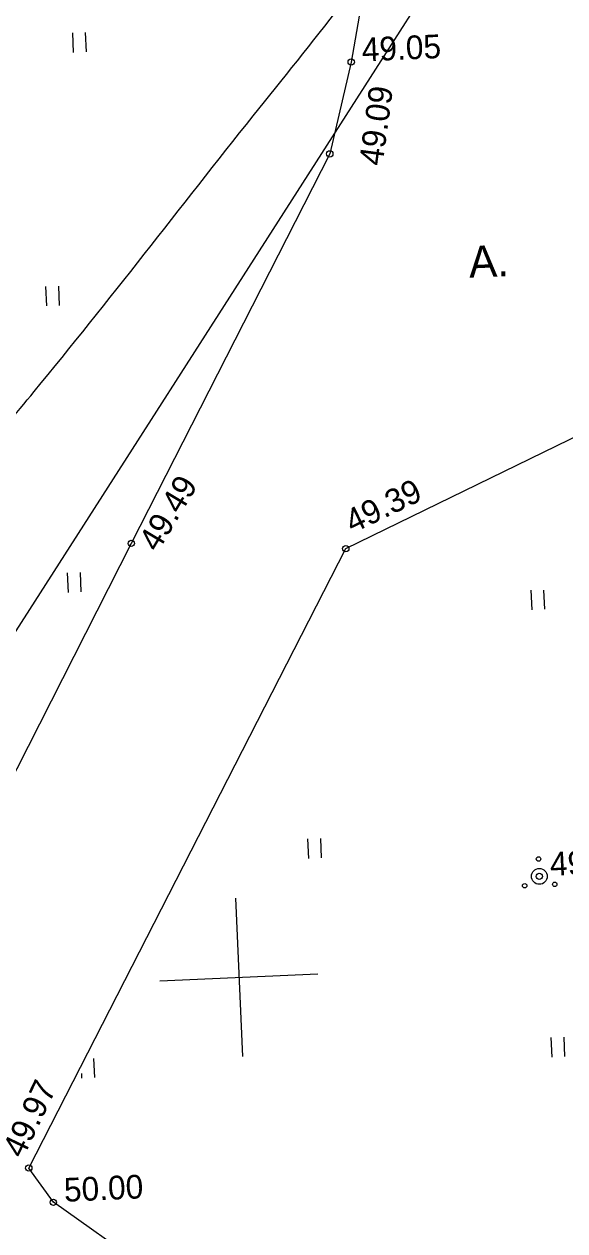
# Model space of a CAD drawing. Extents: x 641549 to 642076, y 6457469 to 6457996.
# Drawn here: x 641753.55 to 641770.65, y 6457772.01 to 6457810.15 of the extents above; entities that cross this region are included whole.
import ezdxf

# ---------------------------------------------------------------- set-up
doc = ezdxf.new("R2010")
doc.units = 0
for name, color, linetype in [('Level 10', 7, 'Continuous'), ('Level 15', 7, 'Continuous'), ('Level 22', 7, 'Continuous'), ('Level 30', 7, 'Continuous'), ('Level 41', 7, 'Continuous'), ('Level 42', 7, 'Continuous'), ('Level 54', 7, 'Continuous'), ('Level 58', 7, 'Continuous'), ('Level 59', 7, 'Continuous'), ('Level 61', 7, 'Continuous'), ('Level 63', 7, 'Continuous')]:
    doc.layers.add(name, color=color, linetype=linetype)

# ---------------------------------------------------------------- blocks, each defined once
blk = doc.blocks.new('KHEIN_')
at = {"layer": 'Level 41'}
for p, q in [((0, 620.11), (0, 0)), ((405.61, 608.83), (405.61, 0))]:
    blk.add_line(p, q, dxfattribs=at)

msp = doc.modelspace()

# ---------------------------------------------------------------- linework, layer by layer
at = {"layer": 'Level 10'}
msp.add_line((641769.84, 6457783.216), (641769.84, 6457783.216), dxfattribs=at)
for centre, radius in [((641769.816, 6457783.766), 0.0707), ((641769.84, 6457783.216), 0.25), ((641769.377, 6457782.92), 0.0707), ((641770.328, 6457782.963), 0.0707)]:
    msp.add_circle(centre, radius, dxfattribs=at)
at = {"layer": 'Level 15'}
msp.add_lwpolyline([(641742.688, 6457774.425), (641781.088, 6457834.366)], dxfattribs=at)
at = {"layer": 'Level 22'}
for points in [[(641703.215, 6457737.054), (641709.033, 6457745.447), (641711.255, 6457748.474), (641713.491, 6457751.166), (641715.498, 6457753.769), (641720.953, 6457760.708), (641723.646, 6457764.197), (641727.449, 6457769.295), (641728.799, 6457771.532), (641730.641, 6457774.362), (641732.063, 6457776.732), (641733.748, 6457779.58), (641734.836, 6457781.313), (641737.259, 6457784.873), (641738.577, 6457786.668), (641739.857, 6457788.747), (641741.594, 6457791.597), (641743.367, 6457794.696), (641744.72, 6457797.452), (641745.687, 6457798.972), (641750.437, 6457806.685), (641752.172, 6457809.587), (641753.55, 6457811.8), (641759.526, 6457821.534), (641760.57, 6457823.084), (641761.7, 6457824.457), (641762.619, 6457825.353), (641767.341, 6457830.193), (641770.302, 6457833.487), (641772.159, 6457835.41), (641776.5, 6457839.968), (641778.853, 6457842.38), (641781.621, 6457845.355), (641784.312, 6457848.3), (641785.825, 6457849.819), (641791.34, 6457856.034), (641793.481, 6457858.54), (641795.054, 6457860.451), (641799.594, 6457865.929), (641801.67, 6457868.148), (641804.252, 6457871.244), (641806.023, 6457873.23)], [(641708.246, 6457727.689), (641711.255, 6457732.744), (641714.061, 6457737.769), (641717.851, 6457744.374), (641720.283, 6457748.5), (641722.236, 6457751.75), (641724.948, 6457756.419), (641726.815, 6457759.846), (641728.385, 6457762.405), (641731.116, 6457767.202), (641732.52, 6457769.986), (641733.892, 6457772.899), (641734.658, 6457774.307), (641735.396, 6457775.196), (641738.284, 6457778.753), (641740.507, 6457781.756), (641743.402, 6457785.385), (641745.42, 6457787.757), (641746.886, 6457789.741), (641752.096, 6457796.413), (641753.867, 6457798.54), (641760.797, 6457807.254), (641763.568, 6457810.748), (641766.244, 6457814.487), (641767.576, 6457816.569), (641772.165, 6457823.887), (641774.194, 6457827.166), (641775.867, 6457829.729), (641777.799, 6457832.705), (641779.025, 6457834.264), (641781.036, 6457836.79), (641785.266, 6457842.228), (641788.19, 6457845.78), (641790.352, 6457848.418), (641792.241, 6457850.783), (641797.105, 6457857.049), (641799.778, 6457860.435), (641802.035, 6457863.257), (641806.263, 6457868.234)]]:
    msp.add_spline(points, degree=3, dxfattribs=at)
at = {"layer": 'Level 30'}
for p, q in [((641763.892, 6457808.952), (641763.892, 6457808.952)), ((641763.215, 6457806.049), (641763.215, 6457806.049)), ((641756.939, 6457793.741), (641756.939, 6457793.741)), ((641763.72, 6457793.574), (641763.72, 6457793.574)), ((641753.698, 6457773.998), (641753.698, 6457773.998)), ((641754.475, 6457772.917), (641754.475, 6457772.917))]:
    msp.add_line(p, q, dxfattribs=at)
for points in [[(641764.603, 6457819.809), (641765.275, 6457816.889), (641763.892, 6457808.952), (641763.215, 6457806.049), (641756.939, 6457793.741), (641748.237, 6457776.625), (641745.31, 6457777.683), (641742.482, 6457772.664), (641741.555, 6457771.764), (641740.767, 6457771.335), (641738.831, 6457770.799), (641733.934, 6457770.201), (641722.652, 6457774.17), (641721.487, 6457775.017)], [(641753.698, 6457773.998), (641763.72, 6457793.574), (641773.709, 6457798.44)], [(641754.475, 6457772.917), (641753.698, 6457773.998)], [(641760.238, 6457768.835), (641754.475, 6457772.917)]]:
    msp.add_lwpolyline(points, dxfattribs=at)
at = {"layer": 'Level 41'}
for p, q in [((641769.572, 6457792.259), (641769.599, 6457791.64)), ((641769.977, 6457792.266), (641770.005, 6457791.658)), ((641762.511, 6457784.405), (641762.539, 6457783.786)), ((641762.917, 6457784.412), (641762.944, 6457783.804)), ((641770.205, 6457778.124), (641770.232, 6457777.504)), ((641770.61, 6457778.131), (641770.638, 6457777.522)), ((641755.745, 6457777.465), (641755.772, 6457776.857)), ((641755.361, 6457776.984), (641755.367, 6457776.839))]:
    msp.add_line(p, q, dxfattribs=at)
at = {"layer": 'Level 42'}
msp.add_spline([(641750.747, 6457785.254), (641749.712, 6457785.015), (641748.599, 6457784.341), (641747.296, 6457783.269), (641746.771, 6457782.727), (641744.213, 6457780.766), (641741.585, 6457779.141), (641738.923, 6457777.099), (641738.499, 6457776.69), (641738.116, 6457776.272), (641737.238, 6457775.441), (641735.981, 6457774.527), (641735.164, 6457774.205), (641734.178, 6457774.186), (641731.913, 6457774.293), (641730.789, 6457774.706), (641729.624, 6457775.668), (641727.787, 6457777.249), (641727.072, 6457778.724), (641726.667, 6457780.213), (641726.701, 6457781.125), (641727.196, 6457782.306), (641728.311, 6457784.669), (641729.749, 6457787.358), (641730.928, 6457789.405), (641732.288, 6457791.519), (641733.021, 6457792.496), (641734.567, 6457793.303), (641736.109, 6457794.255), (641736.658, 6457795.917), (641736.599, 6457797.24), (641736.68, 6457797.679), (641739.308, 6457800.909), (641740.627, 6457802.787), (641742.793, 6457806.029), (641744.864, 6457809.085), (641745.925, 6457810.738), (641747.742, 6457813.12), (641749.902, 6457815.919), (641752.159, 6457818.879), (641753.752, 6457821.029), (641754.57, 6457821.898), (641755.031, 6457821.896), (641755.929, 6457822.139), (641757.454, 6457822.311), (641759.082, 6457821.916), (641760.582, 6457820.918), (641764.661, 6457817.41)], degree=3, dxfattribs=at)
at = {"layer": 'Level 54'}
for centre in [(641763.892, 6457808.952), (641769.84, 6457783.216), (641754.475, 6457772.917)]:
    msp.add_circle(centre, 0.1, dxfattribs=at)
at = {"layer": 'Level 59'}
for centre in [(641763.215, 6457806.049), (641756.939, 6457793.741), (641763.72, 6457793.574), (641753.698, 6457773.998)]:
    msp.add_circle(centre, 0.1, dxfattribs=at)
at = {"layer": 'Level 61'}
for p, q in [((641760.229, 6457782.523), (641760.452, 6457777.528)), ((641760.229, 6457782.523), (641760.452, 6457777.528)), ((641757.843, 6457779.914), (641762.838, 6457780.137)), ((641757.843, 6457779.914), (641762.838, 6457780.137))]:
    msp.add_line(p, q, dxfattribs=at)

# ---------------------------------------------------------------- block references
at = {"layer": 'Level 41', "xscale": 0.0009998989885521001, "yscale": 0.0009998989885521001, "rotation": 2.563954760017547}
for p in [(641755.103, 6457809.257), (641754.256, 6457801.243), (641754.942, 6457792.191)]:
    msp.add_blockref('KHEIN_', p, dxfattribs=at)

# ---------------------------------------------------------------- texts
at = {"layer": 'Level 58'}
msp.add_text('A.', height=0.9999, rotation=2.564, dxfattribs=at).set_placement((641767.63, 6457802.133))
at = {"layer": 'Level 59'}
for s, rotation, p in [('49.09', 82.2958, (641764.879, 6457805.65)), ('49.49', 59.1527, (641757.773, 6457793.432)), ('49.39', 25.7733, (641763.933, 6457794.043)), ('49.97', 64.4477, (641753.51, 6457774.27))]:
    msp.add_text(s, height=0.7499, rotation=rotation, dxfattribs=at).set_placement(p)
at = {"layer": 'Level 63'}
for s, p in [('49.05', (641764.241, 6457808.968)), ('49.39', (641770.19, 6457783.232)), ('50.00', (641754.825, 6457772.932))]:
    msp.add_text(s, height=0.7499, rotation=2.564, dxfattribs=at).set_placement(p)

doc.saveas('drawing.dxf')
